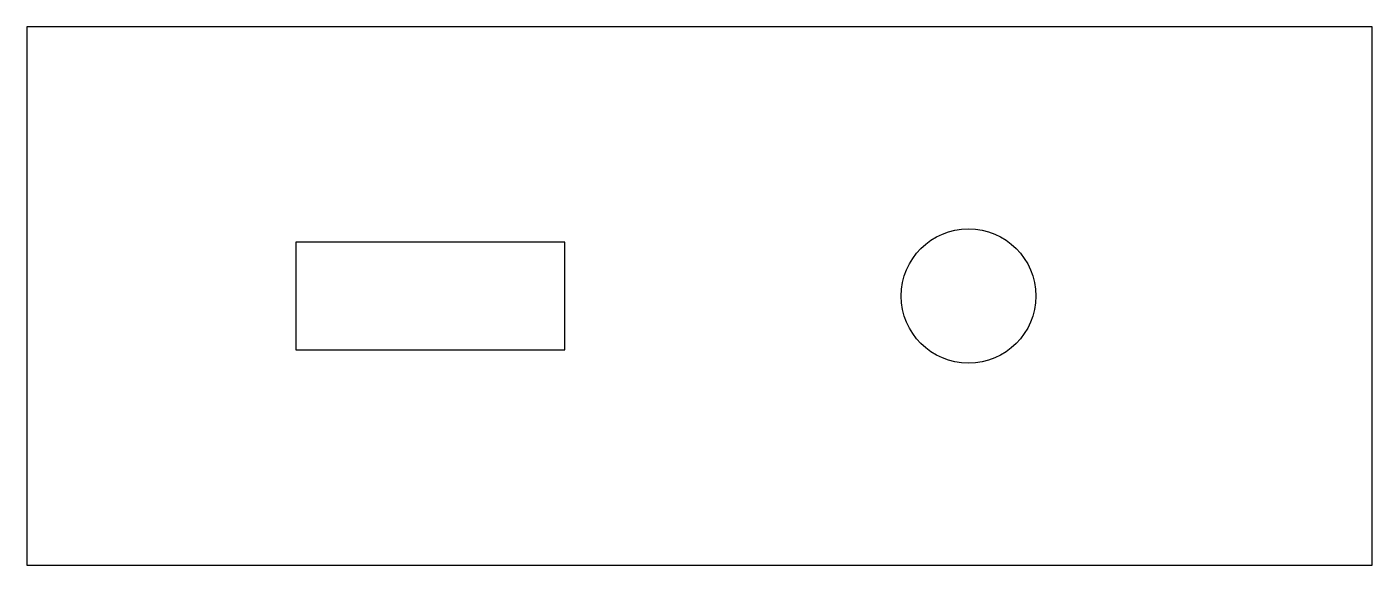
# Model space of a CAD drawing. Header units: millimetres. Extents: x 0 to 50, y 0 to 20.
import ezdxf

# ---------------------------------------------------------------- set-up
doc = ezdxf.new("R2010")
doc.units = ezdxf.units.MM

msp = doc.modelspace()

# ---------------------------------------------------------------- linework, layer by layer
at = {"layer": 'holes'}
msp.add_circle((35, 10), 2.5, dxfattribs=at)
at = {"layer": 'profile'}
msp.add_lwpolyline([(0, 0), (50, 0), (50, 20), (0, 20)], close=True, dxfattribs=at)
at = {"layer": 'slots'}
msp.add_lwpolyline([(10, 8), (20, 8), (20, 12), (10, 12)], close=True, dxfattribs=at)

doc.saveas('drawing.dxf')
